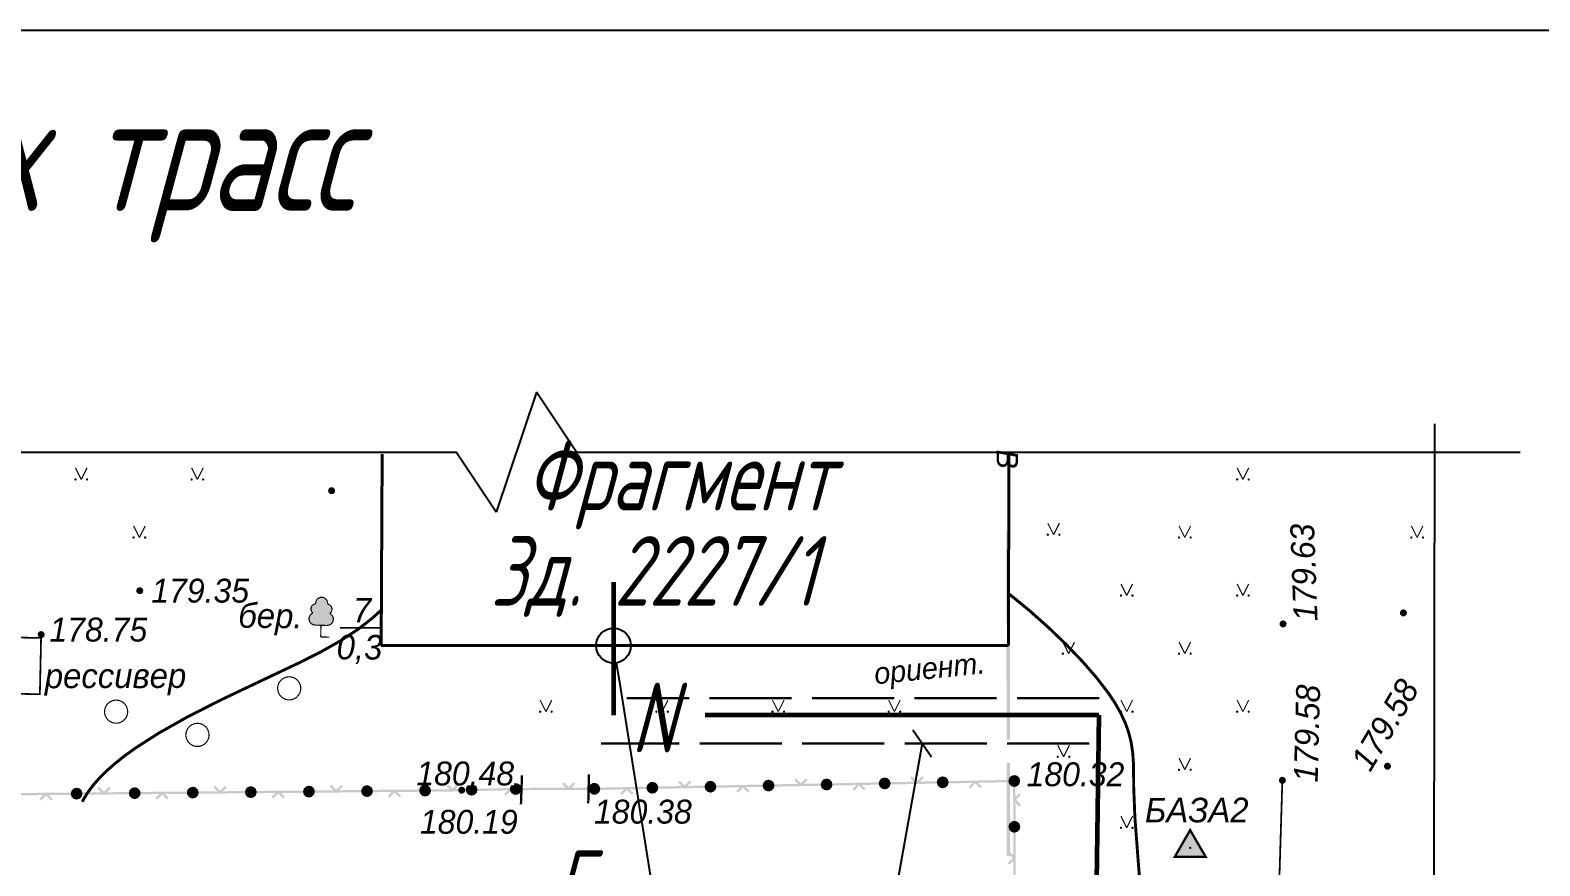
# Model space of a CAD drawing. Header units: millimetres. Extents: x 6735 to 13224, y -12144 to -9633.
# Drawn here: x 12347.1 to 12568, y -11297.7 to -11175.4 of the extents above; entities that cross this region are included whole.
import ezdxf
from ezdxf import colors
from ezdxf.entities.mleader import LeaderData, LeaderLine
from ezdxf.enums import TextEntityAlignment as Align
from ezdxf.math import Vec2, Vec3

# ---------------------------------------------------------------- set-up
doc = ezdxf.new("R2010")
doc.units = ezdxf.units.MM
for name, pattern in [('ACAD_ISO02W100', [15, 12, -3]), ('Cплошная_0.50', [0]), ('Штриховая 1.5-1.5_0.50', [1.5, 0.75, -0.75])]:
    doc.linetypes.add(name, pattern=pattern)
for name, color, linetype, lineweight in [('КаБель силовой (Вновь)', 1, 'Continuous', 60), ('Линия выноска', 137, 'Continuous', 25), ('Рамка толстая', 7, 'Continuous', 60), ('Рамка тонкая', 5, 'Continuous', 25), ('Строительный', 251, 'Continuous', 13), ('Текст', 2, 'Continuous', 25)]:
    doc.layers.add(name, color=color, linetype=linetype, lineweight=lineweight)
doc.styles.add('Simplex', font='simplex.shx', dxfattribs={"width": 0.7, "oblique": 15})
doc.styles.get("Standard").update_dxf_attribs({"font": 'arial.ttf'})

# ---------------------------------------------------------------- blocks, each defined once
blk = doc.blocks.new('1 - 1 пункт ГГС')
at = {"true_color": 0xffffff}
blk.add_hatch(color=7, dxfattribs=at).paths.add_polyline_path([(-1.326861, -0.769986), (1.326841, -0.769986), (0, 1.529892)])
at = {"color": 7, "linetype": 'Continuous', "lineweight": 0, "flags": 128}
for points, const_width in [([(-1.326859, -0.77), (0, 1.529889), (1.326859, -0.77), (-1.326859, -0.77)], 0.2), ([(0.040386, -0.033303), (0.049034, 0.018324), (0.008648, 0.051626), (-0.040386, 0.033303), (-0.049034, -0.018324), (-0.008648, -0.051626), (0.040386, -0.033303)], 0.1)]:
    blk.add_lwpolyline(points, close=True, dxfattribs=dict(at, const_width=const_width))
at = {"color": 7, "linetype": 'Continuous', "lineweight": 0, "true_color": 0xffffff, "const_width": 0.019999, "flags": 128}
blk.add_lwpolyline([(-1.326859, -0.77), (1.326859, -0.77), (0, 1.529889), (-1.326859, -0.77)], close=True, dxfattribs=at)
blk = doc.blocks.new('118 - 330 отм высот')
blk.add_hatch(color=7).paths.add_polyline_path([(0.098, 0.12), (0.002, 0.155), (-0.095, 0.121), (-0.146, 0.032), (-0.129, -0.069), (-0.05, -0.135), (0.052, -0.136), (0.131, -0.07), (0.149, 0.031)])
at = {"color": 7, "linetype": 'Continuous', "lineweight": 0, "const_width": 0.01, "flags": 128}
blk.add_lwpolyline([(0.098, 0.12), (0.002, 0.155), (-0.095, 0.121), (-0.146, 0.032), (-0.129, -0.069), (-0.05, -0.135), (0.052, -0.136), (0.131, -0.07), (0.149, 0.031), (0.098, 0.12)], close=True, dxfattribs=at)
blk = doc.blocks.new('2004 - 372 лес сажен d-2.0')
at = {"color": 7, "linetype": 'Continuous', "lineweight": 0, "const_width": 0.1, "flags": 128}
blk.add_lwpolyline([(0, 1), (0.269797, 0.962917), (0.519584, 0.854419), (0.730836, 0.682553), (0.887885, 0.460065), (0.979084, 0.203456), (0.997669, -0.068242), (0.942261, -0.33488), (0.81697, -0.57668), (0.631088, -0.775711), (0.398401, -0.917211), (0.136167, -0.990686), (-0.136167, -0.990686), (-0.398401, -0.917211), (-0.631088, -0.775711), (-0.81697, -0.57668), (-0.942261, -0.33488), (-0.997669, -0.068242), (-0.979084, 0.203456), (-0.887885, 0.460065), (-0.730836, 0.682553), (-0.519584, 0.854419), (-0.269797, 0.962917), (0, 1)], close=True, dxfattribs=at)
blk = doc.blocks.new('2014 - 416 газон')
at = {"color": 7, "linetype": 'Continuous', "lineweight": 0, "const_width": 0.1, "flags": 128}
for points in [[(-0.5, 0.05), (-0.456699, 0.025), (-0.456699, -0.025), (-0.5, -0.05), (-0.543301, -0.025), (-0.543301, 0.025), (-0.5, 0.05)], [(0.5, 0.05), (0.543301, 0.025), (0.543301, -0.025), (0.5, -0.05), (0.456699, -0.025), (0.456699, 0.025), (0.5, 0.05)]]:
    blk.add_lwpolyline(points, close=True, dxfattribs=at)
for points in [[(-0.5, 1), (0, 0)], [(0, 0), (0.5, 1)]]:
    blk.add_lwpolyline(points, dxfattribs=at)
blk = doc.blocks.new('22 - 107.1.1 столбы метал d-1.0')
blk.add_hatch(color=7).paths.add_polyline_path([(-0.00002, 0.5), (-0.25, 0.43302), (-0.43302, 0.25002), (-0.5, 0.00002), (-0.43302, -0.24998), (-0.25002, -0.433), (-0.00002, -0.5), (0.24998, -0.433), (0.433, -0.25), (0.5, 0), (0.433, 0.25), (0.25, 0.43302)])
at = {"color": 7, "linetype": 'Continuous', "lineweight": 0, "const_width": 0.02, "flags": 128}
blk.add_lwpolyline([(0, 0.5), (-0.25, 0.433013), (-0.433013, 0.25), (-0.5, 0), (-0.433013, -0.25), (-0.25, -0.433013), (0, -0.5), (0.25, -0.433013), (0.433013, -0.25), (0.5, 0), (0.433013, 0.25), (0.25, 0.433013), (0, 0.5)], close=True, dxfattribs=at)
blk = doc.blocks.new('736 - 474 Ворота')
at = {"color": 7, "linetype": 'Continuous', "lineweight": 0, "const_width": 0.2, "flags": 128}
blk.add_lwpolyline([(0, 1.25), (0, -1.25)], dxfattribs=at)
blk = doc.blocks.new('104 - 388.1 дер лист')
at = {"true_color": 0xffffff}
h = blk.add_hatch(color=7, dxfattribs=at)
h.dxf.hatch_style = 1
h.paths.add_polyline_path([(0.99, 1.79), (0.88, 1.94), (0.73, 2.05), (0.84, 2.16), (0.9, 2.32), (0.9, 2.5), (0.83, 2.65), (0.71, 2.77), (0.55, 2.83), (0.52, 2.88), (0.49, 3.07), (0.4, 3.23), (0.26, 3.35), (0.08, 3.41), (-0.11, 3.41), (-0.28, 3.34), (-0.42, 3.21), (-0.5, 3.04), (-0.52, 2.85), (-0.55, 2.83), (-0.71, 2.77), (-0.83, 2.65), (-0.9, 2.5), (-0.9, 2.32), (-0.84, 2.16), (-0.73, 2.05), (-0.88, 1.94), (-0.99, 1.79), (-1.05, 1.62), (-1.04, 1.43), (-0.97, 1.26), (-0.84, 1.12), (-0.68, 1.03), (-0.5, 1), (-0.45, 1), (0.45, 1), (0.5, 1), (0.68, 1.03), (0.84, 1.12), (0.97, 1.26), (1.04, 1.43), (1.05, 1.62)])
at = {"color": 7, "linetype": 'Continuous', "lineweight": 0, "const_width": 0.1, "flags": 128}
for points in [[(-0.72, 2.04), (-0.84, 2.16), (-0.9, 2.32), (-0.9, 2.5), (-0.83, 2.65), (-0.71, 2.77), (-0.55, 2.83)], [(-0.52, 2.85), (-0.55, 2.83)], [(-0.52, 2.85), (-0.5, 3.04), (-0.42, 3.21), (-0.28, 3.34), (-0.11, 3.41), (0.08, 3.41), (0.26, 3.35), (0.4, 3.23), (0.49, 3.07), (0.52, 2.88)], [(0.52, 2.88), (0.55, 2.83)], [(0.55, 2.83), (0.71, 2.77), (0.83, 2.65), (0.9, 2.5), (0.9, 2.32), (0.84, 2.16), (0.72, 2.04)], [(-0.5, 1), (-0.68, 1.03), (-0.84, 1.12), (-0.97, 1.26), (-1.04, 1.43), (-1.05, 1.62), (-0.99, 1.79), (-0.88, 1.94), (-0.73, 2.05)], [(0.73, 2.05), (0.88, 1.94), (0.99, 1.79), (1.05, 1.62), (1.04, 1.43), (0.97, 1.26), (0.84, 1.12), (0.68, 1.03), (0.5, 1)], [(-0.5, 1), (-0.45, 1)], [(-0.45, 1), (0.45, 1)], [(0, 0), (0, 1)], [(0.75, 0), (0, 0)], [(0.45, 1), (0.5, 1)]]:
    blk.add_lwpolyline(points, dxfattribs=at)
blk = doc.blocks.new('_DotBlank')
at = {"color": 0, "linetype": 'ByBlock', "lineweight": -2}
blk.add_line((-0.5, 0), (-1, 0), dxfattribs=at)
blk.add_circle((0, 0), 0.5, dxfattribs=at)
blk = doc.blocks.new('_Oblique')
at = {"color": 0, "lineweight": -2}
blk.add_line((-0.5, -0.5), (0.5, 0.5), dxfattribs=at)

msp = doc.modelspace()

# ---------------------------------------------------------------- hatches: boundary and pattern name
at = {"layer": 'Строительный'}
for points in [[(12490.50158, -11262.28515), (12490.49017, -11248.68515), (12489.98017, -11248.68558), (12489.99158, -11262.28558)], [(12490.51586, -11279.28514), (12490.50444, -11265.68515), (12489.99444, -11265.68558), (12490.00586, -11279.28557)], [(12477.32471, -11285.41469), (12477.63792, -11285.08953), (12477.87386, -11284.8446), (12477.62893, -11284.60866), (12477.03091, -11285.22948), (12476.91294, -11285.35195), (12476.16966, -11284.63597), (12475.93372, -11284.8809), (12476.17667, -11285.01079), (12476.87957, -11285.3866), (12476.79246, -11285.34002), (12475.93372, -11284.8809), (12476.50382, -11285.43005), (12472.66501, -11285.50188), (12472.67137, -11285.8419), (12476.92062, -11285.7624), (12480.92717, -11285.68743), (12485.00869, -11285.61106), (12484.69547, -11285.93622), (12484.45954, -11286.18115), (12484.70447, -11286.41709), (12485.30249, -11285.79627), (12485.42045, -11285.6738), (12486.16374, -11286.38978), (12486.39967, -11286.14485), (12485.82958, -11285.5957), (12489.66839, -11285.52388), (12489.66203, -11285.18385), (12485.41277, -11285.26336), (12480.92081, -11285.3474)], [(12490.53013, -11296.28514), (12490.51871, -11282.68514), (12490.00871, -11282.68557), (12490.02013, -11296.28557)], [(12341.33953, -11287.12066), (12341.65596, -11286.79863), (12341.89431, -11286.55605), (12341.65173, -11286.31769), (12341.04759, -11286.93255), (12340.92841, -11287.05384), (12340.19226, -11286.33052), (12339.95391, -11286.5731), (12340.51852, -11287.12788), (12336.67919, -11287.16162), (12336.68218, -11287.50169), (12340.93202, -11287.46434), (12344.93911, -11287.42913), (12349.02118, -11287.39325), (12348.70476, -11287.71529), (12348.46641, -11287.95787), (12348.70899, -11288.19622), (12349.31313, -11287.58136), (12349.43231, -11287.46008), (12350.16845, -11288.1834), (12350.40681, -11287.94082), (12349.84219, -11287.38604), (12353.68152, -11287.3523), (12353.67854, -11287.01222), (12349.4287, -11287.04957), (12344.93612, -11287.08905)], [(12358.33887, -11286.97127), (12358.6553, -11286.64923), (12358.89365, -11286.40665), (12358.65107, -11286.1683), (12358.04693, -11286.78315), (12357.92775, -11286.90444), (12357.19161, -11286.18112), (12356.95325, -11286.4237), (12357.51787, -11286.97848), (12353.67854, -11287.01222), (12353.68152, -11287.3523), (12357.93136, -11287.31494), (12361.93845, -11287.27973), (12366.02053, -11287.24385), (12365.7041, -11287.56589), (12365.46575, -11287.80847), (12365.70833, -11288.04682), (12366.31248, -11287.43197), (12366.43165, -11287.31068), (12367.1678, -11288.034), (12367.40615, -11287.79142), (12366.84154, -11287.23664), (12370.68087, -11287.2029), (12370.67788, -11286.86283), (12366.42804, -11286.90017), (12361.93546, -11286.93966)], [(12375.33822, -11286.82187), (12375.65464, -11286.49983), (12375.893, -11286.25725), (12375.65042, -11286.0189), (12375.04627, -11286.63375), (12374.9271, -11286.75505), (12374.19095, -11286.03173), (12373.9526, -11286.27431), (12374.19424, -11286.4066), (12374.72628, -11286.69788), (12373.9526, -11286.27431), (12374.51721, -11286.82908), (12370.67788, -11286.86283), (12370.68087, -11287.2029), (12374.9307, -11287.16555), (12378.93779, -11287.13033), (12383.01987, -11287.09446), (12382.70345, -11287.4165), (12382.46509, -11287.65908), (12382.70767, -11287.89743), (12383.31182, -11287.28257), (12383.43099, -11287.16128), (12384.16714, -11287.8846), (12384.40549, -11287.64202), (12383.84088, -11287.08724), (12387.68021, -11287.0535), (12387.67722, -11286.71343), (12383.42739, -11286.75078), (12378.93481, -11286.79026)], [(12392.33756, -11286.67247), (12392.65399, -11286.35044), (12392.89234, -11286.10786), (12392.64976, -11285.8695), (12392.04562, -11286.48436), (12391.92644, -11286.60565), (12391.19029, -11285.88233), (12390.95194, -11286.12491), (12391.51656, -11286.67968), (12387.67722, -11286.71343), (12387.68021, -11287.0535), (12391.93005, -11287.01615), (12395.93714, -11286.98093), (12400.01922, -11286.94506), (12399.70279, -11287.2671), (12399.46444, -11287.50968), (12399.70702, -11287.74803), (12400.31116, -11287.13317), (12400.43034, -11287.01189), (12401.16648, -11287.7352), (12401.40484, -11287.49262), (12400.84022, -11286.93785), (12404.67956, -11286.90411), (12404.67657, -11286.56403), (12400.42673, -11286.60138), (12395.93415, -11286.64086)], [(12409.33691, -11286.52307), (12409.65333, -11286.20104), (12409.89168, -11285.95846), (12409.6491, -11285.72011), (12409.04496, -11286.33496), (12408.92578, -11286.45625), (12408.18964, -11285.73293), (12407.95128, -11285.97551), (12408.5159, -11286.53029), (12404.67657, -11286.56403), (12404.67956, -11286.90411), (12408.92939, -11286.86675), (12410.26827, -11286.85499), (12410.26727, -11286.74136), (12410.26677, -11286.68495), (12410.26807, -11286.74135), (12410.2707, -11286.85495), (12412.9383, -11286.7934), (12417.01945, -11286.69923), (12416.70766, -11287.02576), (12416.47279, -11287.27172), (12416.71875, -11287.50658), (12417.31405, -11286.88316), (12417.43149, -11286.76018), (12418.17789, -11287.47291), (12418.19497, -11287.45503), (12418.19452, -11287.43583), (12418.39764, -11287.23178), (12418.18493, -11287.02004), (12418.18468, -11287.00917), (12417.84027, -11286.6803), (12418.17514, -11286.67257), (12421.67612, -11286.66459), (12421.67534, -11286.3245), (12418.1726, -11286.33249), (12418.17299, -11286.50253), (12418.16907, -11286.33253), (12417.42202, -11286.34977), (12412.93046, -11286.4534), (12410.26407, -11286.51493)], [(12426.33585, -11286.31387), (12426.65436, -11285.9939), (12426.89429, -11285.75288), (12426.65327, -11285.51295), (12426.04513, -11286.12386), (12425.92517, -11286.24437), (12425.19375, -11285.51628), (12424.95382, -11285.7573), (12425.51482, -11286.31574), (12421.67534, -11286.3245), (12421.67612, -11286.66459), (12425.92611, -11286.65489), (12429.67686, -11286.64634), (12429.67647, -11286.4763), (12429.67965, -11286.64631), (12429.93609, -11286.64151), (12434.01761, -11286.56514), (12433.7044, -11286.8903), (12433.46846, -11287.13523), (12433.7134, -11287.37117), (12434.31141, -11286.75035), (12434.42938, -11286.62788), (12435.17267, -11287.34386), (12435.4086, -11287.09893), (12435.16565, -11286.96904), (12434.46275, -11286.59324), (12434.54986, -11286.63981), (12435.4086, -11287.09893), (12434.83851, -11286.54978), (12438.67732, -11286.47796), (12438.67096, -11286.13793), (12434.4217, -11286.21744), (12429.92973, -11286.30149), (12429.67468, -11286.30626)], [(12443.33066, -11286.05074), (12443.64387, -11285.72558), (12443.87981, -11285.48065), (12443.63488, -11285.24471), (12443.03686, -11285.86553), (12442.91889, -11285.988), (12442.17561, -11285.27202), (12441.93967, -11285.51695), (12442.50976, -11286.0661), (12438.67096, -11286.13793), (12438.67732, -11286.47796), (12442.92657, -11286.39845), (12446.93312, -11286.32348), (12451.01464, -11286.24711), (12450.70142, -11286.57228), (12450.46549, -11286.81721), (12450.71042, -11287.05314), (12451.30844, -11286.43232), (12451.4264, -11286.30986), (12452.16969, -11287.02584), (12452.40562, -11286.78091), (12452.16268, -11286.65101), (12451.45978, -11286.27521), (12451.54689, -11286.32178), (12452.40562, -11286.78091), (12451.83553, -11286.23176), (12455.67434, -11286.15993), (12455.66798, -11285.8199), (12451.41872, -11285.89941), (12446.92676, -11285.98346)], [(12460.32768, -11285.73272), (12460.6409, -11285.40756), (12460.87683, -11285.16263), (12460.6319, -11284.92669), (12460.03389, -11285.54751), (12459.91592, -11285.66998), (12459.17263, -11284.95399), (12458.9367, -11285.19893), (12459.50679, -11285.74807), (12455.66798, -11285.8199), (12455.67434, -11286.15993), (12459.9236, -11286.08042), (12463.93014, -11286.00546), (12468.01166, -11285.92909), (12467.69845, -11286.25425), (12467.46251, -11286.49918), (12467.70745, -11286.73511), (12468.30546, -11286.1143), (12468.42343, -11285.99183), (12469.16672, -11286.70781), (12469.40265, -11286.46288), (12469.1597, -11286.33299), (12468.4568, -11285.95718), (12468.54391, -11286.00375), (12469.40265, -11286.46288), (12468.83256, -11285.91373), (12472.67137, -11285.8419), (12472.66501, -11285.50188), (12468.41575, -11285.58138), (12463.92378, -11285.66543)], [(12489.66839, -11285.52388), (12490.97054, -11285.49951), (12490.97462, -11288.10116), (12490.9809, -11292.1084), (12490.98729, -11296.19063), (12490.66755, -11295.87189), (12490.4267, -11295.63179), (12490.18659, -11295.87264), (12490.79707, -11296.48121), (12490.9175, -11296.60126), (12490.18888, -11297.33217), (12490.42973, -11297.57226), (12490.98858, -11297.01167), (12490.99459, -11300.85115), (12491.33468, -11300.85061), (12491.32802, -11296.60062), (12491.32098, -11292.10787), (12491.31535, -11288.51115), (12491.63509, -11288.82989), (12491.87594, -11289.06999), (12492.11604, -11288.82914), (12491.50557, -11288.22057), (12491.38514, -11288.10052), (12492.11375, -11287.36962), (12491.8729, -11287.12951), (12491.31406, -11287.69011), (12491.31036, -11285.326), (12491.14032, -11285.32626), (12491.13714, -11285.15625), (12489.66203, -11285.18385)]]:
    msp.add_hatch(color=7, dxfattribs=at).paths.add_polyline_path(points)

# ---------------------------------------------------------------- linework, layer by layer
at = {"layer": 'КаБель силовой (Вновь)'}
for p, q in [((12432.49047, -11256.23253), (12432.49047, -11275.71169)), ((12503.49422, -11275.71169), (12445.89234, -11275.71169))]:
    msp.add_line(p, q, dxfattribs=at)
at = {"layer": 'КаБель силовой (Вновь)', "linetype": 'ACAD_ISO02W100', "lineweight": 30}
for p, q in [((12503.54785, -11273.19779), (12434.43504, -11273.19779)), ((12502.11812, -11279.85814), (12430.65615, -11279.85814))]:
    msp.add_line(p, q, dxfattribs=at)
at = {"layer": 'Рамка толстая', "color": 18, "lineweight": -2, "true_color": 0x000000}
msp.add_line((11890.39618, -11175.40772), (13223.52118, -11175.40772), dxfattribs=at)
at = {"layer": 'Рамка тонкая'}
for p, q in [((12421.1931, -11228.38671), (12415.32709, -11245.98472)), ((12427.0591, -11237.18571), (12421.1931, -11228.38671)), ((12552.61377, -11233.05038), (12552.52685, -11334.51964)), ((12271.36943, -11237.18571), (12409.46109, -11237.18571)), ((12415.32709, -11245.98472), (12409.46109, -11237.18571))]:
    msp.add_line(p, q, dxfattribs=at)
at = {"layer": 'Строительный', "color": 7, "linetype": 'Cплошная_0.50', "lineweight": 0, "const_width": 0.25494, "flags": 128}
msp.add_lwpolyline([(12392.44712, -11262.89129), (12398.45498, -11262.89646)], dxfattribs=at)
at = {"layer": 'Строительный', "color": 7, "linetype": 'Cплошная_0.50', "lineweight": 0, "const_width": 0.255, "flags": 128}
msp.add_lwpolyline([(12340.08939, -11272.44925), (12340.26594, -11264.20901), (12348.71313, -11264.38999), (12348.53658, -11272.63023), (12340.08939, -11272.44925)], close=True, dxfattribs=at)
at = {"layer": 'Строительный', "color": 7, "linetype": 'Штриховая 1.5-1.5_0.50', "lineweight": 0, "ltscale": 2, "const_width": 0.255, "flags": 128}
msp.add_lwpolyline([(12530.36774, -11285.25057), (12530.22537, -11289.96143), (12530.04197, -11296.02969), (12529.7162, -11306.80881), (12529.39043, -11317.58794)], dxfattribs=at)

# ---------------------------------------------------------------- block references
at = {"layer": 'Строительный', "color": 7, "zscale": 3.4}
for name, p, xscale, yscale in [('2014 - 416 газон', (12354.59612, -11241.17934), 1.7, 1.7), ('2014 - 416 газон', (12371.59612, -11241.17934), 1.7, 1.7), ('2014 - 416 газон', (12524.59612, -11241.17934), 1.7, 1.7), ('118 - 330 отм высот', (12391.22849, -11242.84508, 611.388), 3.4, 3.4), ('2014 - 416 газон', (12363.09612, -11249.67934), 1.7, 1.7), ('2014 - 416 газон', (12496.89042, -11249.26984), 1.7, 1.7), ('2014 - 416 газон', (12516.09612, -11249.67934), 1.7, 1.7), ('2014 - 416 газон', (12550.09612, -11249.67934), 1.7, 1.7), ('118 - 330 отм высот', (12363.14604, -11257.48665, 609.79), 3.4, 3.4), ('2014 - 416 газон', (12507.59612, -11258.17934), 1.7, 1.7), ('2014 - 416 газон', (12524.59612, -11258.17934), 1.7, 1.7), ('118 - 330 отм высот', (12548.07708, -11260.73464, 610.538), 3.4, 3.4), ('118 - 330 отм высот', (12530.46493, -11262.34908, 610.742), 3.4, 3.4), ('118 - 330 отм высот', (12348.72335, -11263.91299, 607.75), 3.4, 3.4), ('2014 - 416 газон', (12499.09612, -11266.67934), 1.7, 1.7), ('2014 - 416 газон', (12516.09612, -11266.67934), 1.7, 1.7), ('2004 - 372 лес сажен d-2.0', (12385.02318, -11271.76506), 1.7, 1.7), ('2004 - 372 лес сажен d-2.0', (12359.69612, -11275.17934), 1.7, 1.7), ('2014 - 416 газон', (12422.59612, -11275.17934), 1.7, 1.7), ('2014 - 416 газон', (12439.59612, -11275.17934), 1.7, 1.7), ('2014 - 416 газон', (12456.59612, -11275.17934), 1.7, 1.7), ('2014 - 416 газон', (12473.59612, -11275.17934), 1.7, 1.7), ('2014 - 416 газон', (12507.59612, -11275.17934), 1.7, 1.7), ('2014 - 416 газон', (12524.59612, -11275.17934), 1.7, 1.7), ('2004 - 372 лес сажен d-2.0', (12371.59612, -11278.57934), 1.7, 1.7), ('2014 - 416 газон', (12498.3484, -11281.7806), 1.7, 1.7), ('2014 - 416 газон', (12516.09612, -11283.67934), 1.7, 1.7), ('118 - 330 отм высот', (12545.74801, -11283.17547, 610.572), 3.4, 3.4), ('118 - 330 отм высот', (12491.14032, -11285.32626, 613.088), 3.4, 3.4), ('118 - 330 отм высот', (12530.36774, -11285.25057, 610.572), 3.4, 3.4), ('118 - 330 отм высот', (12410.26677, -11286.68495, 612.646), 3.4, 3.4), ('118 - 330 отм высот', (12418.17299, -11286.50253, 613.632), 3.4, 3.4), ('118 - 330 отм высот', (12429.67647, -11286.4763, 613.292), 3.4, 3.4), ('2014 - 416 газон', (12507.59612, -11292.17934), 1.7, 1.7)]:
    msp.add_blockref(name, p, dxfattribs=dict(at, xscale=xscale, yscale=yscale))
for name, p, xscale, yscale, rotation in [('104 - 388.1 дер лист', (12389.63429, -11264.23262), 1.700000000000649, 1.700000000000649, 358.4128729999899), ('736 - 474 Ворота', (12419.01707, -11286.6145), 1.699999999999694, 1.699999999999694, 177.9382820000015), ('736 - 474 Ворота', (12428.83988, -11286.47517), 1.700000000000083, 1.700000000000083, 178.7412159999944), ('22 - 107.1.1 столбы метал d-1.0', (12472.16734, -11285.68126), 1.700000000000295, 1.700000000000295, 271.071920000005), ('22 - 107.1.1 столбы метал d-1.0', (12480.66551, -11285.52225), 1.700000000000295, 1.700000000000295, 271.071920000005), ('22 - 107.1.1 столбы метал d-1.0', (12491.14032, -11285.32626), 1.700000000000295, 1.700000000000295, 271.071920000005), ('22 - 107.1.1 столбы метал d-1.0', (12353.91418, -11287.1802), 1.69999999999992, 1.69999999999992, 90.50352600001087), ('22 - 107.1.1 столбы метал d-1.0', (12362.41352, -11287.1055), 1.69999999999992, 1.69999999999992, 90.50352600001087), ('22 - 107.1.1 столбы метал d-1.0', (12370.91285, -11287.03081), 1.69999999999992, 1.69999999999992, 90.50352600001087), ('22 - 107.1.1 столбы метал d-1.0', (12379.41218, -11286.95611), 1.69999999999992, 1.69999999999992, 90.50352600001087), ('22 - 107.1.1 столбы метал d-1.0', (12387.91152, -11286.88142), 1.69999999999992, 1.69999999999992, 90.50352600001087), ('22 - 107.1.1 столбы метал d-1.0', (12396.41085, -11286.80672), 1.69999999999992, 1.69999999999992, 90.50352600001087), ('22 - 107.1.1 столбы метал d-1.0', (12404.91018, -11286.73203), 1.69999999999992, 1.69999999999992, 90.50352600001087), ('22 - 107.1.1 столбы метал d-1.0', (12411.71903, -11286.60253), 1.699999999999841, 1.699999999999841, 91.32176299999307), ('22 - 107.1.1 столбы метал d-1.0', (12418.17299, -11286.50253), 1.699999999999459, 1.699999999999459, 346.6283499999836), ('22 - 107.1.1 столбы метал d-1.0', (12429.67647, -11286.4763), 1.699999999999459, 1.699999999999459, 346.6283499999836), ('22 - 107.1.1 столбы метал d-1.0', (12429.67647, -11286.4763), 1.700000000000295, 1.700000000000295, 271.071920000005), ('22 - 107.1.1 столбы метал d-1.0', (12438.17464, -11286.31729), 1.700000000000295, 1.700000000000295, 271.071920000005), ('22 - 107.1.1 столбы метал d-1.0', (12446.67281, -11286.15828), 1.700000000000295, 1.700000000000295, 271.071920000005), ('22 - 107.1.1 столбы метал d-1.0', (12455.17099, -11285.99927), 1.700000000000295, 1.700000000000295, 271.071920000005), ('22 - 107.1.1 столбы метал d-1.0', (12463.66916, -11285.84027), 1.700000000000295, 1.700000000000295, 271.071920000005), ('22 - 107.1.1 столбы метал d-1.0', (12491.15081, -11292.02822), 1.699999999999476, 1.699999999999476, 180.0897380000038), ('1 - 1 пункт ГГС', (12516.88038, -11295.11239), 1.699999999999457, 1.699999999999457, 0.08788083428560549)]:
    msp.add_blockref(name, p, dxfattribs=dict(at, xscale=xscale, yscale=yscale, rotation=rotation))

# ---------------------------------------------------------------- texts
at = {"layer": 'КаБель силовой (Вновь)', "style": 'Simplex', "oblique": 15, "width": 0.7}
msp.add_text('N', height=10.2, dxfattribs=at).set_placement((12438.22122, -11276.07382), align=Align.MIDDLE_CENTER)
at = {"layer": 'Строительный', "color": 7, "bg_fill": 3, "box_fill_scale": 1, "bg_fill_color": 256}
for s, insert, char_height, attachment_point, rotation, bg_fill_transparency in [('{\\fBm431|c1|b0|i1;\\l\\C0;В}', (12488.53614, -11236.81008), 3.1368298, 7, 270.0480998, 0), ('{\\fBm431|b0|i1|c204|p18;\\C0;ориент\\fBm431|b0|i1|c0|p18;.}', (12470.47347, -11268.05755), 3.1368298, 1, 5.7403302, 0), ('{\\fD431|c1|b0|i1;\\l\\C0;179.58}', (12533.81112, -11285.52126), 3.4976004, 4, 88.5021693, 15601960)]:
    msp.add_mtext(s, dxfattribs=dict(at, insert=insert, char_height=char_height, attachment_point=attachment_point, rotation=rotation, bg_fill_transparency=bg_fill_transparency))
at = {"layer": 'Строительный', "color": 7, "insert": (12364.84604, -11257.48665), "char_height": 3.4976004, "attachment_point": 4, "bg_fill": 3, "box_fill_scale": 1, "bg_fill_color": 256, "bg_fill_transparency": 4462}
msp.add_mtext('{\\fD431|c1|b0|i1;\\l\\C0;179.35}', dxfattribs=at)
at = {"layer": 'Текст', "insert": (12307.87578, -11204.70296), "char_height": 17, "width": 571.1606847, "attachment_point": 5, "line_spacing_factor": 0.8, "style": 'Simplex'}
msp.add_mtext('План кабельных трасс \\PМ1:1000', dxfattribs=at)
at = {"layer": 'Текст', "char_height": 10.2, "width": 91.8, "attachment_point": 4, "style": 'Simplex'}
for s, insert in [('\\pi18.43566;Фрагмент', (12401.12554, -11242.00584)), ('\\pi15.48868;Зд. 2227/1', (12398.98282, -11255.39141))]:
    msp.add_mtext(s, dxfattribs=dict(at, insert=insert))

# ---------------------------------------------------------------- next in the draw order: linework, layer by layer
at = {"layer": 'Рамка тонкая'}
msp.add_line((12427.0591, -11237.18571), (12565.15076, -11237.18571), dxfattribs=at)
at = {"layer": 'Строительный', "lineweight": 40}
msp.add_line((12490.29047, -11265.51169), (12490.34922, -11237.28159), dxfattribs=at)

# ---------------------------------------------------------------- next in the draw order: texts
at = {"layer": 'Строительный', "color": 7, "bg_fill": 3, "box_fill_scale": 1, "bg_fill_color": 256}
for s, insert, char_height, attachment_point, rotation, bg_fill_transparency in [('{\\fD431|c1|b0|i1;\\l\\C0;179.63}', (12533.80178, -11261.95195), 3.4976004, 4, 92.0852417, 4382), ('{\\fBm431|c1|b0|i1;\\l\\C0;бер.}', (12377.60186, -11259.2741), 3.5970912, 1, 359.306114, 0), ('{\\fBm431|c1|b0|i1;\\l\\C0;7}', (12394.35964, -11258.52185), 3.5970912, 1, 359.7932076, 0), ('{\\fBm431|c1|b0|i1;\\l\\C0;0,3}', (12391.98153, -11263.91535), 3.5970912, 1, 359.6556388, 0), ('{\\fBm431|b0|i1|c204|p18;\\C0;рес\\fBm431|b0|i1|c0|p18;с\\fBm431|b0|i1|c204|p18;ивер}', (12349.25745, -11268.14874), 3.5970912, 1, 0.1485796, 0), ('{\\fD431|c1|b0|i1;\\l\\C0;179.58}', (12541.74748, -11283.2602), 3.4976004, 4, 59.4709681, 4447), ('{\\fBm431|c1|b0|i1;\\l\\C0;БАЗА2}', (12510.25187, -11287.80242), 3.5970912, 1, 0.1472775, 7411985)]:
    msp.add_mtext(s, dxfattribs=dict(at, insert=insert, char_height=char_height, attachment_point=attachment_point, rotation=rotation, bg_fill_transparency=bg_fill_transparency))
at = {"layer": 'Строительный', "color": 7, "char_height": 3.4976004, "attachment_point": 4, "bg_fill": 3, "box_fill_scale": 1, "bg_fill_color": 256}
for s, insert, bg_fill_transparency in [('{\\fD431|c1|b0|i1;\\l\\C0;178.75}', (12349.94207, -11263.1888), 15602020), ('{\\fD431|c1|b0|i1;\\l\\C0;180.48}', (12403.63296, -11284.25146), 4417), ('{\\fD431|c1|b0|i1;\\l\\C0;180.32}', (12492.93929, -11284.36506), 4387), ('{\\fD431|c1|b0|i1;\\l\\C0;180.38}', (12429.63623, -11289.84066), 4397), ('{\\fD431|c1|b0|i1;\\l\\C0;180.19}', (12404.16163, -11291.32642), 6099250)]:
    msp.add_mtext(s, dxfattribs=dict(at, insert=insert, bg_fill_transparency=bg_fill_transparency))

# ---------------------------------------------------------------- next in the draw order: linework, layer by layer
at = {"layer": 'КаБель силовой (Вновь)'}
msp.add_line((12503.49422, -11275.71169), (12502.93522, -11315.37677), dxfattribs=at)
at = {"layer": 'Строительный', "lineweight": 40}
for p, q in [((12398.61827, -11237.47173), (12398.49047, -11265.51169)), ((12398.49047, -11265.51169), (12490.29047, -11265.51169))]:
    msp.add_line(p, q, dxfattribs=at)
at = {"layer": 'Строительный', "color": 34, "linetype": 'Cплошная_0.50', "lineweight": 0, "true_color": 0xa55200, "const_width": 0.425, "elevation": 612, "flags": 128}
for points in [[(12488.661, -11326.55259), (12493.2561, -11323.15049), (12497.56473, -11319.75298), (12501.11264, -11316.71744), (12503.58156, -11314.368), (12505.58943, -11312.18748), (12507.16017, -11310.15017), (12507.79049, -11309.17414), (12508.32208, -11308.21956), (12508.74306, -11307.31686), (12509.07951, -11306.42092), (12509.3347, -11305.52325), (12509.51245, -11304.61047), (12509.61395, -11303.69781), (12509.64987, -11302.72368), (12509.52952, -11300.24798), (12509.2797, -11297.15933), (12508.78657, -11290.61983), (12508.60859, -11286.09409), (12508.60283, -11284.87903), (12508.57482, -11282.72654), (12508.46609, -11281.14768), (12508.24482, -11279.68128), (12507.89828, -11278.2846), (12507.39101, -11276.84993), (12506.72328, -11275.40401), (12505.88407, -11273.92312), (12504.86447, -11272.39176), (12503.17488, -11270.19892), (12501.09885, -11267.81413), (12498.70255, -11265.31353), (12496.0776, -11262.79291), (12493.33042, -11260.35427), (12490.56838, -11258.09281), (12490.29047, -11257.88493)], [(12398.49047, -11260.29543), (12397.24222, -11261.4473), (12395.09762, -11263.1187), (12392.56732, -11264.78158), (12389.62858, -11266.44139), (12386.49619, -11268.01682), (12381.62205, -11270.32475), (12374.99374, -11273.47714), (12370.15342, -11275.94123), (12366.00904, -11278.27275), (12362.53766, -11280.4953), (12360.98776, -11281.6129), (12359.59384, -11282.71627), (12358.35269, -11283.80794), (12357.26233, -11284.88967), (12356.32085, -11285.96346), (12355.52781, -11287.02991), (12354.8825, -11288.09001), (12354.74432, -11288.38258)]]:
    msp.add_lwpolyline(points, dxfattribs=at)

# ---------------------------------------------------------------- next in the draw order: leaders
at = {"layer": 'Линия выноска'}
ml = msp.add_multileader_mtext('Standard', dxfattribs=at)
ml.set_content('5', color=2, style='Simplex')
ml.set_leader_properties()
ml.set_arrow_properties(name='DOTBLANK')
ml.build(insert=Vec2(0, 0))
ml.multileader.update_dxf_attribs({"text_left_attachment_type": 6, "text_right_attachment_type": 6, "dogleg_length": 1, "arrow_head_size": 5.1})
ctx = ml.context
ctx.base_point, ctx.char_height, ctx.arrow_head_size, ctx.landing_gap_size, ctx.plane_origin = Vec3(12415.91669, -11307.69351), 10.2, 5.1, 6.8, Vec3(12423.10596, -11305.65129)
ctx.left_attachment, ctx.right_attachment, ctx.text_align_type = 6, 6, 2
notes = []
notes.append((ctx, [(1, (1, 1, 0), (12439.20919, -11307.69351), (-1, 0), 3.4, [(0, [(12432.49047, -11265.51169)], 0, [])])]))
ctx.mtext.insert, ctx.mtext.alignment, ctx.mtext.flow_direction = Vec3(12429.00919, -11295.45351), 3, 5
ml = msp.add_multileader_mtext('Standard', dxfattribs=at)
ml.set_content('В трубе д50 под дорогой', color=2, style='Simplex')
ml.set_leader_properties()
ml.set_arrow_properties(name='OBLIQUE')
ml.build(insert=Vec2(0, 0))
ml.multileader.update_dxf_attribs({"text_left_attachment_type": 6, "text_right_attachment_type": 6, "dogleg_length": 1, "arrow_head_size": 3.4})
ctx = ml.context
ctx.base_point, ctx.char_height, ctx.arrow_head_size, ctx.landing_gap_size, ctx.plane_origin = Vec3(12303.14657, -11322.39301), 10.2, 3.4, 6.8, Vec3(12412.00504, -11361.22567)
ctx.left_attachment, ctx.right_attachment, ctx.text_align_type = 6, 6, 2
notes.append((ctx, [(1, (1, 1, 0), (12470.04921, -11322.39301), (-1, 0), 3.4, [(0, [(12477.67018, -11279.85814)], 0, [])])]))
ctx.mtext.insert, ctx.mtext.alignment, ctx.mtext.flow_direction = Vec3(12459.84921, -11308.79301), 3, 5
for ctx, leaders in notes:
    for number, flags, end, landing, length, lines in leaders:
        leader = LeaderData()
        leader.index, (leader.has_last_leader_line, leader.has_dogleg_vector, leader.attachment_direction) = number, flags
        leader.last_leader_point, leader.dogleg_vector, leader.dogleg_length = Vec3(end), Vec3(landing), length
        for number, points, colour, breaks in lines:
            line = LeaderLine()
            line.index, line.vertices, line.color, line.breaks = number, Vec3.list(points), colors.encode_raw_color(colour), breaks
            leader.lines.append(line)
        ctx.leaders.append(leader)

doc.saveas('drawing.dxf')
